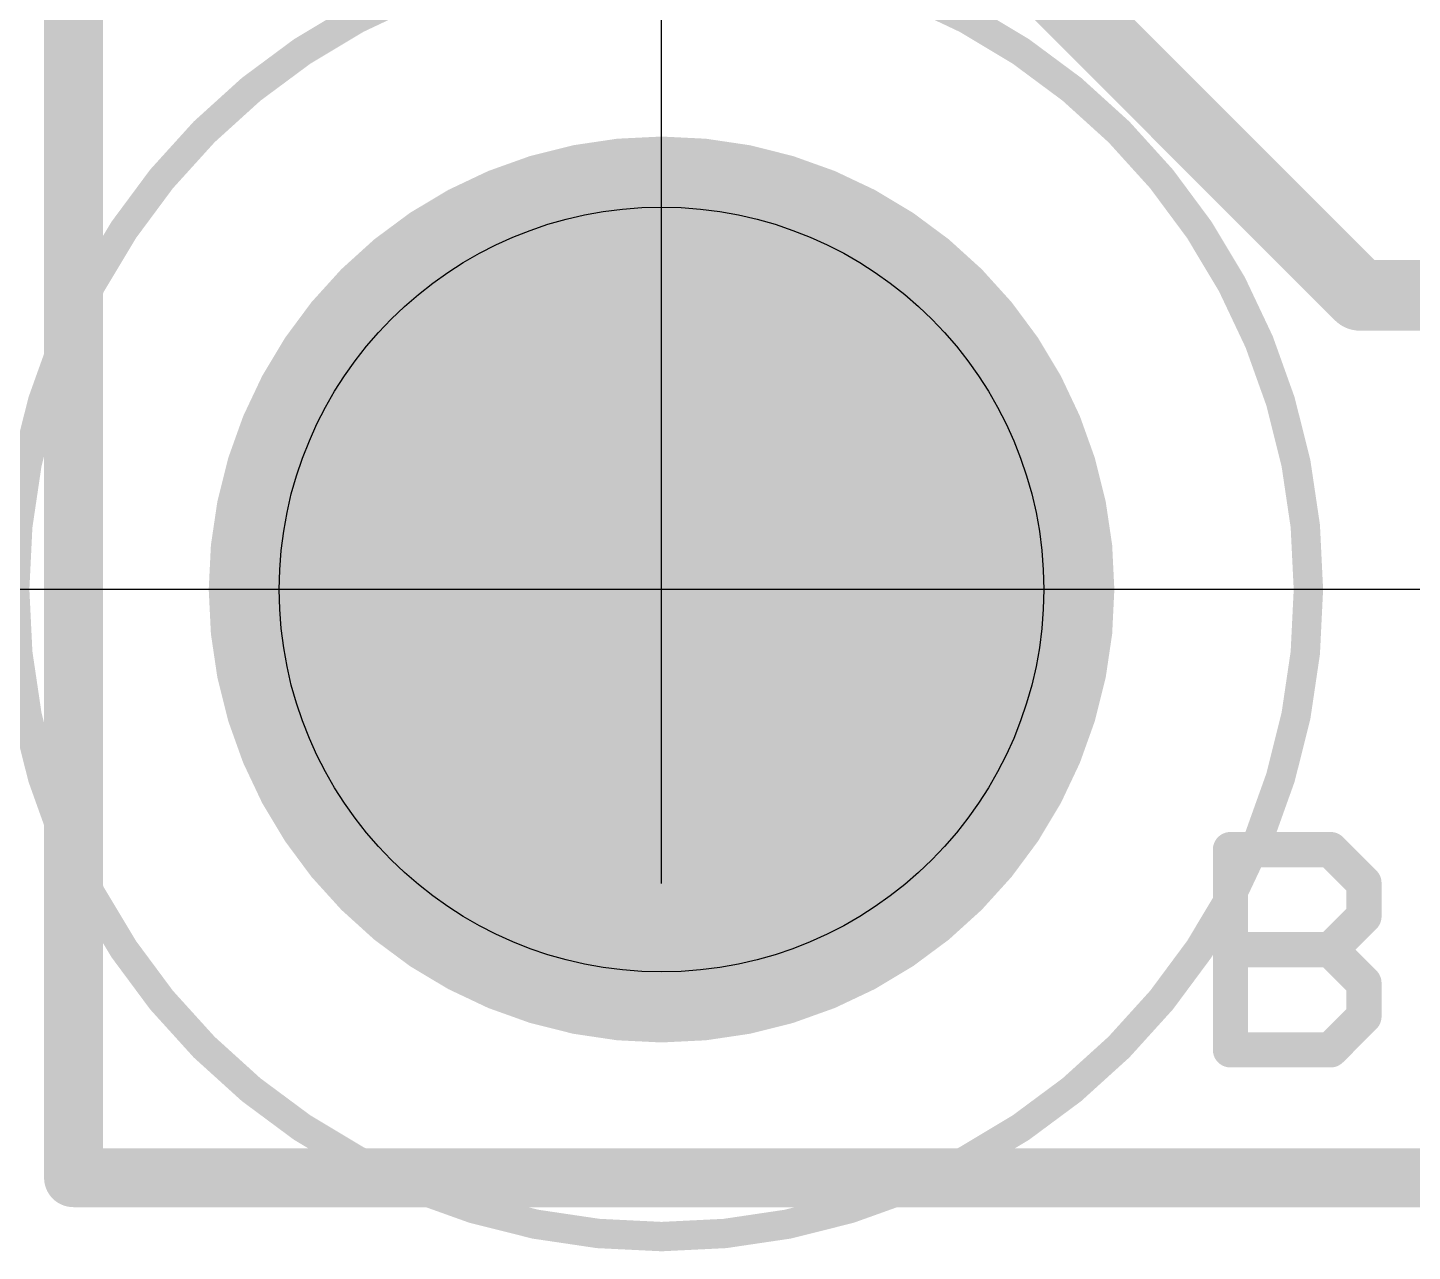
# Model space of a CAD drawing. Extents: x -8.2 to 28.1, y -0.4 to 23.5.
# Drawn here: x -0.2 to 5.78, y -0.32 to 4.97 of the extents above; entities that cross this region are included whole.
import ezdxf

# ---------------------------------------------------------------- set-up
doc = ezdxf.new("R2010")
doc.units = 0
for name, color, linetype in [('1', 12, 'CONTINUOUS'), ('16', 132, 'CONTINUOUS'), ('20', 53, 'CONTINUOUS'), ('21', 53, 'CONTINUOUS'), ('23', 53, 'CONTINUOUS'), ('29', 253, 'CONTINUOUS'), ('30', 253, 'CONTINUOUS'), ('39', 12, 'CONTINUOUS'), ('41', 12, 'CONTINUOUS'), ('42', 132, 'CONTINUOUS'), ('48', 253, 'CONTINUOUS')]:
    doc.layers.add(name, color=color, linetype=linetype)

msp = doc.modelspace()

# ---------------------------------------------------------------- linework, layer by layer
at = {"layer": '1'}
for points, const_width in [([(0, 15.24), (0, 0)], 0.254), ([(3.81, 5.5563), (5.5563, 3.81)], 0.3048), ([(5.5563, 3.81), (7.62, 3.81)], 0.3048), ([(0, 0), (15.24, 0)], 0.254)]:
    msp.add_lwpolyline(points, dxfattribs=dict(at, const_width=const_width))
for points, const_width in [([(5.5563, 3.8862, 1), (5.5563, 3.7338)], 0.1524), ([(5.5024, 3.7561, 1), (5.6101, 3.8639)], 0.1524), ([(0, 0.0635, 1), (0, -0.0635)], 0.127), ([(-0.0635, 0, 1), (0.0635, 0)], 0.127)]:
    msp.add_lwpolyline(points, format="xyb", dxfattribs=dict(at, const_width=const_width))
at = {"layer": '16', "const_width": 0.254}
for points in [[(0, 15.24), (0, 0)], [(0, 0), (15.24, 0)]]:
    msp.add_lwpolyline(points, dxfattribs=at)
at = {"layer": '16', "const_width": 0.127}
for points in [[(0, 0.0635, 1), (0, -0.0635)], [(-0.0635, 0, 1), (0.0635, 0)]]:
    msp.add_lwpolyline(points, format="xyb", dxfattribs=at)
at = {"layer": '20', "const_width": 0.2032}
for points in [[(0, 15.24), (0, 0)], [(0, 0), (15.24, 0)]]:
    msp.add_lwpolyline(points, dxfattribs=at)
at = {"layer": '20', "const_width": 0.1016}
for points in [[(0, 0.0508, 1), (0, -0.0508)], [(-0.0508, 0, 1), (0.0508, 0)]]:
    msp.add_lwpolyline(points, format="xyb", dxfattribs=at)
at = {"layer": '20'}
msp.add_circle((2.54, 2.54), 1.651, dxfattribs=at)
at = {"layer": '21', "const_width": 0.1524}
for points in [[(4.9975, 0.5524), (4.9975, 1.4168)], [(4.9975, 1.4168), (5.4296, 1.4168)], [(5.4296, 1.4168), (5.5737, 1.2727)], [(5.5737, 1.2727), (5.5737, 1.1287)], [(5.5737, 1.1287), (5.4296, 0.9846)], [(4.9975, 0.9846), (5.4296, 0.9846)], [(5.4296, 0.9846), (5.5737, 0.8406)], [(5.5737, 0.8406), (5.5737, 0.6965)], [(5.5737, 0.6965), (5.4296, 0.5524)], [(5.4296, 0.5524), (4.9975, 0.5524)]]:
    msp.add_lwpolyline(points, dxfattribs=at)
at = {"layer": '21', "const_width": 0.0762}
for points in [[(5.0356, 1.4168, 1), (4.9594, 1.4168)], [(4.9975, 1.4549, 1), (4.9975, 1.3787)], [(5.4566, 1.4437, 1), (5.4027, 1.3898)], [(5.4296, 1.3787, 1), (5.4296, 1.4549)], [(5.6118, 1.2727, 1), (5.5356, 1.2727)], [(5.5467, 1.2458, 1), (5.6006, 1.2997)], [(5.6006, 1.1017, 1), (5.5467, 1.1556)], [(5.5356, 1.1287, 1), (5.6118, 1.1287)], [(4.9975, 1.0227, 1), (4.9975, 0.9465)], [(5.4566, 1.0116, 1), (5.4027, 0.9577)], [(5.4027, 1.0116, 1), (5.4566, 0.9577)], [(5.4296, 0.9465, 1), (5.4296, 1.0227)], [(5.6118, 0.8406, 1), (5.5356, 0.8406)], [(5.5467, 0.8136, 1), (5.6006, 0.8675)], [(5.5356, 0.6965, 1), (5.6118, 0.6965)], [(5.6006, 0.6696, 1), (5.5467, 0.7234)], [(4.9975, 0.5906, 1), (4.9975, 0.5143)], [(5.4027, 0.5794, 1), (5.4566, 0.5255)], [(5.4296, 0.5143, 1), (5.4296, 0.5906)], [(4.9594, 0.5524, 1), (5.0356, 0.5524)]]:
    msp.add_lwpolyline(points, format="xyb", dxfattribs=at)
at = {"layer": '23'}
msp.add_point((2.54, 2.54), dxfattribs=at)
at = {"layer": '29', "const_width": 1.7526}
msp.add_lwpolyline([(2.54, 1.6637, 1), (2.54, 3.4163, 1), (2.54, 1.6637)], format="xyb", dxfattribs=at)
at = {"layer": '30', "const_width": 1.7526}
msp.add_lwpolyline([(2.54, 1.6637, 1), (2.54, 3.4163, 1), (2.54, 1.6637)], format="xyb", dxfattribs=at)
at = {"layer": '39', "const_width": 0.127}
msp.add_lwpolyline([(2.54, -0.254, 1), (2.54, 5.334, 1), (2.54, -0.254)], format="xyb", dxfattribs=at)
at = {"layer": '41'}
for points, const_width in [([(2.54, 4.3942, 1), (2.54, 0.6858)], 0.2032), ([(2.54, 0.6858, 1), (2.54, 4.3942)], 0.2032), ([(2.54, 4.445, 1), (2.54, 4.3434)], 0.1016), ([(2.54, 4.3434, 1), (2.54, 4.445)], 0.1016), ([(2.54, 0.7366, 1), (2.54, 0.635)], 0.1016), ([(2.54, 0.635, 1), (2.54, 0.7366)], 0.1016)]:
    msp.add_lwpolyline(points, format="xyb", dxfattribs=dict(at, const_width=const_width))
at = {"layer": '42'}
for points, const_width in [([(2.54, 4.3942, 1), (2.54, 0.6858)], 0.2032), ([(2.54, 0.6858, 1), (2.54, 4.3942)], 0.2032), ([(2.54, 4.445, 1), (2.54, 4.3434)], 0.1016), ([(2.54, 4.3434, 1), (2.54, 4.445)], 0.1016), ([(2.54, 0.7366, 1), (2.54, 0.635)], 0.1016), ([(2.54, 0.635, 1), (2.54, 0.7366)], 0.1016)]:
    msp.add_lwpolyline(points, format="xyb", dxfattribs=dict(at, const_width=const_width))
at = {"layer": '48'}
for p, q in [((2.54, 1.27), (2.54, 19.05)), ((13.97, 2.54), (-3.81, 2.54))]:
    msp.add_line(p, q, dxfattribs=at)

doc.saveas('drawing.dxf')
